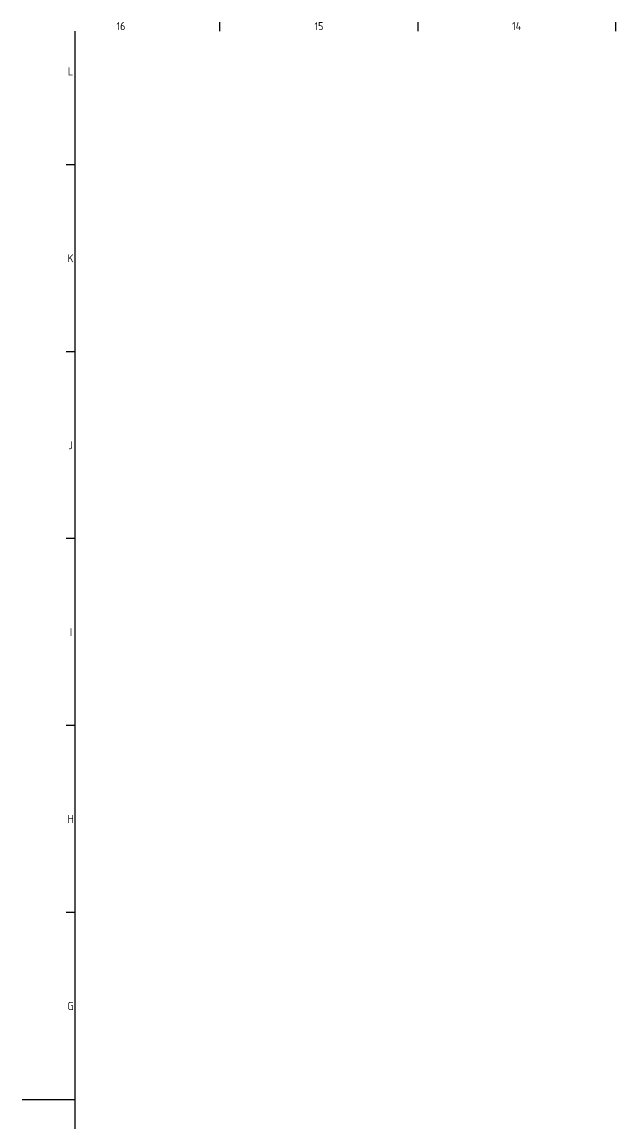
# Model space of a CAD drawing. Header units: millimetres. Extents: x 0 to 5945, y 0 to 4205.
# Drawn here: x 0 to 1115, y 2056 to 4122 of the extents above; entities that cross this region are included whole.
import ezdxf

# ---------------------------------------------------------------- set-up
doc = ezdxf.new("R2010")
doc.units = ezdxf.units.MM
doc.header["$LTSCALE"] = 5
doc.layers.get('0').update_dxf_attribs({"color": 3, "lineweight": 25})
doc.layers.add('경계(ISO)', color=7, linetype='Continuous', lineweight=25)
doc.styles.add('문자 텍스트_PSTEK_POSCO', font='isocp.shx')

# ---------------------------------------------------------------- blocks, each defined once
blk = doc.blocks.new('경계 Default Border')
at = {"layer": '경계(ISO)'}
for p, q in [((74.31, 821), (74.31, 824.4)), ((148.63, 821), (148.63, 824.4)), ((222.94, 821), (222.94, 824.4)), ((20, 770.92), (16.6, 770.92)), ((20, 700.83), (16.6, 700.83)), ((20, 630.75), (16.6, 630.75)), ((20, 560.67), (16.6, 560.67)), ((20, 490.58), (16.6, 490.58))]:
    blk.add_line(p, q, dxfattribs=at)
at = {"layer": '경계(ISO)', "flags": 128}
for points in [[(20, 20), (20, 821)], [(0, 420.5), (20, 420.5)]]:
    blk.add_lwpolyline(points, dxfattribs=at)
at = {"layer": '경계(ISO)', "color": 2, "char_height": 3, "attachment_point": 7, "style": '문자 텍스트_PSTEK_POSCO'}
for s, insert in [('16', (35.47, 821.37)), ('15', (109.79, 821.37)), ('14', (183.93, 821.4)), ('L', (17.24, 804.43)), ('K', (17.08, 734.36)), ('J', (17.43, 664.26)), ('I', (17.91, 594.21)), ('H', (17.08, 524.12)), ('G', (17.08, 454.01))]:
    blk.add_mtext(s, dxfattribs=dict(at, insert=insert))

msp = doc.modelspace()

# ---------------------------------------------------------------- block references
at = {"xscale": 5, "yscale": 5, "zscale": 5}
msp.add_blockref('경계 Default Border', (0, 0), dxfattribs=at)

doc.saveas('drawing.dxf')
